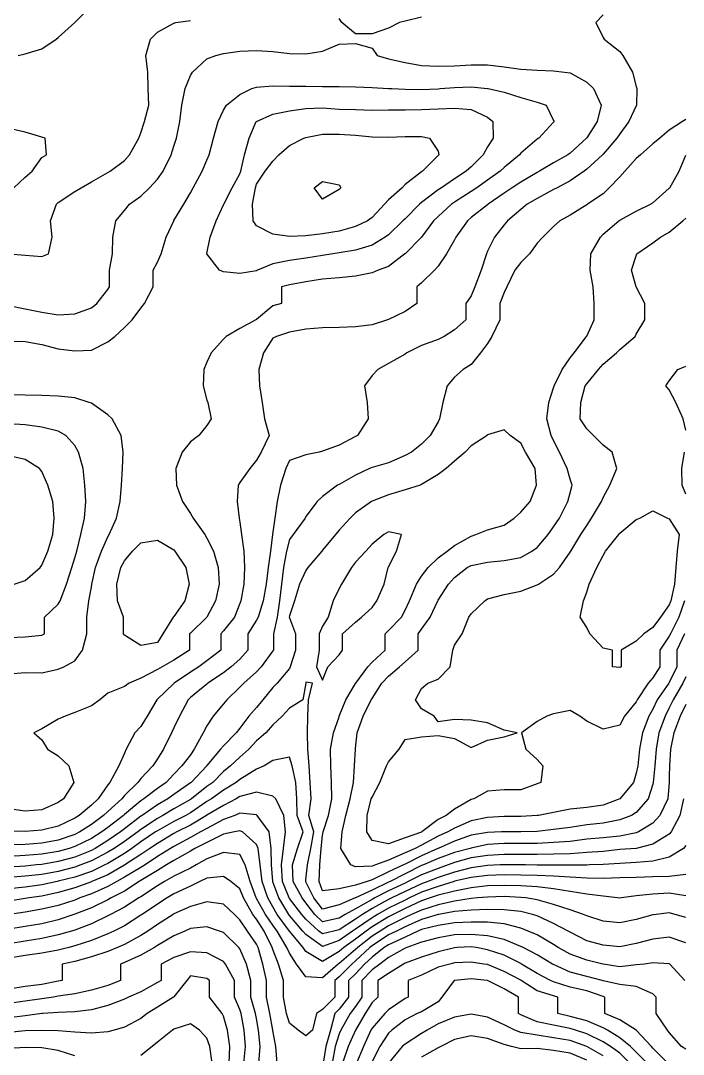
# Model space of a CAD drawing. Header units: inches. Extents: x 450896 to 463247, y 7386701 to 7399440.
# Drawn here: x 460292 to 461467, y 7392580 to 7394413 of the extents above; entities that cross this region are included whole.
import ezdxf

# ---------------------------------------------------------------- set-up
doc = ezdxf.new("R2010")
doc.units = ezdxf.units.IN
doc.header["$MEASUREMENT"] = 0

msp = doc.modelspace()

# ---------------------------------------------------------------- linework, layer by layer
for points, elevation in [([(460288, 7394350.7), (460300.3, 7394353.6), (460329.6, 7394362.5), (460355, 7394380), (460358.9, 7394383), (460388, 7394409.3), (460388.2, 7394409.5), (460417.4, 7394438.6)], 800), ([(461325.4, 7394423.2), (461312.2, 7394409.3), (461325.4, 7394382.8), (461326.9, 7394380), (461354.7, 7394357.7), (461360, 7394350.7), (461377.3, 7394321.4), (461384, 7394296), (461384.9, 7394292.2), (461384.5, 7394262.9), (461384, 7394261.8), (461370.9, 7394233.6), (461354.7, 7394212), (461349.6, 7394204.3), (461325.4, 7394176.2), (461324.3, 7394175), (461296.1, 7394149.1), (461291.5, 7394145.7), (461266.8, 7394128.6), (461243.8, 7394116.4), (461237.5, 7394113.1), (461208.2, 7394097.5), (461190.6, 7394087.1), (461179, 7394077.7), (461155.7, 7394057.9), (461149.7, 7394050.6), (461132.4, 7394028.6), (461120.4, 7394004), (461118.3, 7393999.3), (461109, 7393970), (461097.9, 7393940.7), (461091.1, 7393924.9), (461081.6, 7393911.4), (461081.6, 7393882.1), (461061.8, 7393864.2), (461043.3, 7393852.8), (461032.5, 7393847.6), (461003.2, 7393836.4), (460977.2, 7393823.6), (460973.9, 7393821.5), (460944.7, 7393804.6), (460925.5, 7393794.3), (460915.4, 7393783.3), (460901.7, 7393765), (460906.8, 7393735.7), (460908.5, 7393706.4), (460889.6, 7393677.1), (460886.1, 7393675.1), (460856.8, 7393660), (460827.5, 7393649.2), (460821.6, 7393647.8), (460798.2, 7393642.8), (460768.9, 7393632.6), (460762.2, 7393618.5), (460753, 7393589.3), (460746.9, 7393560), (460742.8, 7393530.7), (460739.6, 7393505.7), (460738.9, 7393501.4), (460735, 7393472.1), (460731.4, 7393442.8), (460727.7, 7393413.5), (460722.3, 7393384.2), (460713.3, 7393355), (460710.4, 7393349.8), (460695.3, 7393325.7), (460695.3, 7393296.4), (460681.1, 7393280.7), (460665.6, 7393267.1), (460651.8, 7393256.2), (460624.2, 7393237.8), (460622.5, 7393236.4), (460593.2, 7393212.3), (460589.4, 7393208.5), (460573.6, 7393179.2), (460563.9, 7393158.6), (460559.8, 7393150), (460545.3, 7393120.7), (460534.6, 7393103.9), (460526.8, 7393091.4), (460505.4, 7393068.8), (460499.9, 7393062.1), (460476.1, 7393038.6), (460471.4, 7393032.8), (460446.8, 7393010.5), (460439.2, 7393003.5), (460417.5, 7392987.4), (460397.1, 7392974.2), (460388.2, 7392969.9), (460358.9, 7392959.7), (460329.6, 7392954.1), (460300.3, 7392952.1), (460271.1, 7392951.5)], 820), ([(461003.2, 7394418.8), (460973.9, 7394411.6), (460964.1, 7394409.3), (460944.7, 7394399.6), (460915.4, 7394389.6), (460886.1, 7394389.4), (460861.5, 7394409.3), (460856.8, 7394416.5)], 840), ([(460271.1, 7393999.1), (460300.3, 7393996.9), (460329.6, 7393994.2), (460341.6, 7393999.3), (460347.8, 7394028.6), (460345, 7394057.9), (460355.5, 7394087.1), (460358.9, 7394090.1), (460388.2, 7394109.7), (460399.2, 7394116.4), (460417.5, 7394126.6), (460446.8, 7394143.2), (460451.1, 7394145.7), (460476.1, 7394164.6), (460485.1, 7394175), (460501.6, 7394204.3), (460505.4, 7394213.6), (460511.8, 7394233.6), (460519.2, 7394262.9), (460518.5, 7394292.2), (460517.5, 7394321.4), (460514.3, 7394350.7), (460522.4, 7394380), (460534.6, 7394392.5), (460563.9, 7394408.4), (460567.6, 7394409.3), (460593.2, 7394413.2)], 820), ([(460271.1, 7393907.9), (460300.3, 7393901.8), (460329.6, 7393895.6), (460358.9, 7393890.9), (460388.2, 7393893.1), (460417.5, 7393903.7), (460427.3, 7393911.4), (460446.8, 7393936), (460449.7, 7393940.7), (460449.7, 7393970), (460455.2, 7393999.3), (460455.9, 7394028.6), (460460.7, 7394057.9), (460476.1, 7394075.9), (460485.2, 7394087.1), (460505.4, 7394101.5), (460520.5, 7394116.4), (460534.6, 7394131.4), (460544.8, 7394145.7), (460559, 7394175), (460563.9, 7394190.2), (460568.3, 7394204.3), (460574.5, 7394233.6), (460577.8, 7394262.9), (460584.2, 7394292.2), (460593.2, 7394315.4), (460597, 7394321.4), (460622.5, 7394345), (460638.2, 7394350.7), (460651.8, 7394354.2), (460681.1, 7394358.4), (460710.4, 7394359.9), (460739.6, 7394358), (460768.9, 7394354.2), (460798.2, 7394353.6), (460827.5, 7394358.5), (460856.8, 7394371.2), (460886.1, 7394372.2), (460915.4, 7394363.9), (460924.5, 7394350.7), (460944.7, 7394345), (460973.9, 7394338.4), (461003.2, 7394332.9), (461032.5, 7394332.1), (461061.8, 7394332.8), (461091.1, 7394334.3), (461120.4, 7394334.5), (461149.7, 7394330.6), (461179, 7394326.7), (461208.2, 7394325.1), (461237.5, 7394323.8), (461256.7, 7394321.4), (461266.8, 7394320), (461296.1, 7394303.8), (461308.1, 7394292.2), (461321.5, 7394262.9), (461314.7, 7394233.6), (461296.1, 7394204.8), (461295.7, 7394204.3), (461266.8, 7394177.7), (461262.8, 7394175), (461237.5, 7394160.8), (461212.3, 7394145.7), (461208.2, 7394143.5), (461179, 7394126.5), (461164.1, 7394116.4), (461149.7, 7394106.6), (461121.6, 7394087.1), (461120.4, 7394086.1), (461091.1, 7394063.7), (461084.4, 7394057.9), (461064.1, 7394028.6), (461061.8, 7394023.8), (461047.6, 7393999.3), (461032.5, 7393977.4), (461026.2, 7393970), (461003.2, 7393947.7), (460994.9, 7393940.7), (460994.9, 7393911.4), (460973.9, 7393896.9), (460944.7, 7393882.7), (460942.7, 7393882.1), (460915.4, 7393873.4), (460886.1, 7393869.8), (460856.8, 7393868.5), (460827.5, 7393867.8), (460798.2, 7393865.7), (460768.9, 7393860.3), (460746.2, 7393852.8), (460739.6, 7393849.9), (460723.1, 7393823.6), (460714.4, 7393794.3), (460715.6, 7393765), (460720.6, 7393735.7), (460724.8, 7393706.4), (460732.9, 7393677.1), (460718.8, 7393647.8), (460710.4, 7393633.2), (460698.6, 7393618.5), (460681.1, 7393593.5), (460678.1, 7393589.3), (460675.9, 7393560), (460679.7, 7393530.7), (460681.1, 7393523.4), (460684.1, 7393501.4), (460687.8, 7393472.1), (460689, 7393442.8), (460688, 7393413.5), (460682.8, 7393384.2), (460681.1, 7393379.3), (460671.2, 7393355), (460651.8, 7393330.6), (460647.2, 7393325.7), (460647.2, 7393296.4), (460622.5, 7393277.7), (460607.9, 7393267.1), (460593.2, 7393257.2), (460564.2, 7393237.8), (460563.9, 7393237.6), (460534.6, 7393209.4), (460533.7, 7393208.5), (460516.3, 7393179.2), (460505.4, 7393161.1), (460494.8, 7393150), (460479.5, 7393120.7), (460476.1, 7393113.7), (460466.1, 7393091.4), (460450.1, 7393062.1), (460446.8, 7393057.6), (460429.7, 7393032.8), (460417.5, 7393021.8), (460395.9, 7393003.5)], 840), ([(460271.1, 7393844.6), (460300.3, 7393844), (460329.6, 7393838.5), (460358.9, 7393831), (460388.2, 7393827.5), (460417.5, 7393828.7), (460446.8, 7393843.1), (460459.4, 7393852.8), (460476.1, 7393868.5), (460489.9, 7393882.1), (460505.4, 7393902.8), (460511.5, 7393911.4), (460527.1, 7393940.7), (460527.1, 7393970), (460534.6, 7393984.4), (460541.4, 7393999.3), (460550.3, 7394028.6), (460563.6, 7394057.9), (460563.9, 7394058.5), (460581.5, 7394087.1), (460593.2, 7394107.4), (460598, 7394116.4), (460614.1, 7394145.7), (460622.5, 7394165.6), (460626.3, 7394175), (460634.2, 7394204.3), (460642.4, 7394233.6), (460651.8, 7394254.2), (460657.2, 7394262.9), (460681.1, 7394281.8), (460701.9, 7394292.2), (460710.4, 7394294.8), (460739.6, 7394297.4), (460768.9, 7394296.5), (460798.2, 7394296.6), (460827.5, 7394296.1), (460856.8, 7394296.2), (460886.1, 7394295.5), (460915.4, 7394294.4), (460944.7, 7394292.5), (460950.6, 7394292.2), (460973.9, 7394291), (461003.2, 7394290.5), (461032.5, 7394291.9), (461036.1, 7394292.2), (461061.8, 7394294), (461091.1, 7394295.2), (461120.4, 7394292.4), (461121.5, 7394292.2), (461149.7, 7394285.7), (461179, 7394276.2), (461208.2, 7394268.1), (461224.4, 7394262.9), (461237.5, 7394235.8), (461238.2, 7394233.6), (461237.5, 7394232.9), (461211.1, 7394204.3), (461208.2, 7394202.5), (461179, 7394177.7), (461176.8, 7394175), (461149.7, 7394152.3), (461142.4, 7394145.7), (461120.4, 7394130), (461101.1, 7394116.4), (461091.1, 7394110), (461061.8, 7394090.9), (461056.2, 7394087.1), (461032.5, 7394065.7), (461024.2, 7394057.9), (461003.2, 7394028.8), (461003, 7394028.6), (460973.9, 7393999.5), (460973.7, 7393999.3), (460944.7, 7393976.8), (460926.4, 7393970), (460915.4, 7393965.7), (460886.1, 7393959.4), (460856.8, 7393956.9), (460827.5, 7393954.4), (460798.2, 7393949.5), (460768.9, 7393944.1), (460754.9, 7393940.7), (460754.9, 7393911.4), (460739.6, 7393907.3), (460710.4, 7393882.6), (460709.2, 7393882.1), (460681.1, 7393866.8), (460656.7, 7393852.8), (460651.8, 7393847.7), (460630.2, 7393823.6), (460622.5, 7393807.3), (460617.1, 7393794.3), (460615.8, 7393765), (460622.5, 7393740), (460623.9, 7393735.7), (460630.1, 7393706.4), (460622.5, 7393695), (460608.4, 7393677.1), (460593.2, 7393666.1), (460578.8, 7393647.8), (460567.4, 7393618.5), (460568.6, 7393589.3), (460579, 7393560), (460593.2, 7393538.8), (460598.4, 7393530.7), (460618.6, 7393501.4), (460622.5, 7393495), (460633.9, 7393472.1), (460642.7, 7393442.8), (460644.1, 7393413.5), (460638, 7393384.2), (460622.6, 7393355), (460622.5, 7393354.8), (460593.2, 7393326.7), (460591.9, 7393325.7), (460591.9, 7393296.4), (460563.9, 7393278.6), (460542.9, 7393267.1), (460534.6, 7393262.1), (460505.4, 7393246.6), (460484.4, 7393237.8), (460476.1, 7393232.3), (460446.8, 7393220.3), (460432.6, 7393208.5), (460417.5, 7393197.6), (460388.2, 7393185.7), (460371, 7393179.2), (460358.9, 7393174), (460329.6, 7393156.7), (460315.5, 7393150), (460329.6, 7393137.7), (460339.5, 7393120.7), (460358.9, 7393109.4), (460377.7, 7393091.4), (460386.3, 7393062.1), (460368.2, 7393032.8)], 860), ([(460712, 7393970), (460710.4, 7393969.1), (460681.1, 7393964.4), (460651.8, 7393967.5), (460644.6, 7393970), (460622.5, 7393999), (460622.4, 7393999.3), (460622.5, 7393999.6), (460628.3, 7394028.6), (460639, 7394057.9), (460651.8, 7394086), (460652.3, 7394087.1), (460667, 7394116.4), (460681.1, 7394141.2), (460682.4, 7394145.7), (460689.4, 7394175), (460697.2, 7394204.3), (460710, 7394233.6), (460710.4, 7394234.1), (460739.6, 7394246.6), (460768.9, 7394252.8), (460798.2, 7394256.9), (460827.5, 7394258.3), (460856.8, 7394255.9), (460886.1, 7394254.9), (460915.4, 7394254), (460944.7, 7394254.6), (460973.9, 7394254.5), (461003.2, 7394254.9), (461032.5, 7394256.6), (461061.8, 7394257.6), (461091.1, 7394255), (461120.4, 7394241.6), (461129.6, 7394233.6), (461130.4, 7394204.3), (461120.4, 7394189.1), (461112.6, 7394175), (461091.1, 7394153.6), (461082.3, 7394145.7), (461061.8, 7394132.1), (461038.5, 7394116.4), (461032.5, 7394112.5), (461003.2, 7394090.4), (460999.5, 7394087.1), (460973.9, 7394061.5), (460970.2, 7394057.9), (460944.7, 7394033), (460938.8, 7394028.6), (460915.4, 7394014.5), (460886.1, 7394005.6), (460856.8, 7394000.9), (460845.8, 7393999.3), (460827.5, 7393996.4), (460798.2, 7393991.7), (460768.9, 7393987.2), (460739.6, 7393981.3), (460712, 7393970)], 880), ([(461471.8, 7394237.5), (461466.2, 7394233.6), (461442.5, 7394218.5), (461426, 7394204.3), (461413.3, 7394194.5), (461391.5, 7394175), (461384, 7394168.4), (461363.7, 7394145.7), (461354.7, 7394135.7), (461336, 7394116.4), (461325.4, 7394105.7), (461297.3, 7394087.1), (461296.1, 7394086.3), (461266.8, 7394068), (461248.4, 7394057.9), (461237.5, 7394047.8), (461218, 7394028.6), (461208.2, 7394018.3), (461194.9, 7393999.3), (461179, 7393984), (461168.8, 7393970), (461154.2, 7393940.7), (461149.7, 7393930.7), (461142.3, 7393911.4), (461142.3, 7393882.1), (461128, 7393852.8), (461120.4, 7393840.1), (461107.7, 7393823.6), (461091.1, 7393803.1), (461077, 7393794.3), (461061.8, 7393780.7), (461048.5, 7393765), (461041, 7393735.7), (461035.2, 7393706.4), (461032.5, 7393701.4), (461018.4, 7393677.1), (461003.2, 7393661.8), (460985.3, 7393647.8), (460973.9, 7393641.5), (460944.7, 7393628.9), (460915.4, 7393620.6), (460910.9, 7393618.5), (460886.1, 7393606.7), (460856.8, 7393590.5), (460854.3, 7393589.3), (460827.5, 7393569.1), (460818, 7393560), (460798.2, 7393533.3), (460796.7, 7393530.7), (460775.5, 7393501.4), (460768.9, 7393492.6), (460763.7, 7393472.1), (460758.2, 7393442.8), (460754.8, 7393413.5), (460751.3, 7393384.2), (460747.1, 7393355), (460740.3, 7393325.7), (460740.3, 7393296.4), (460739.6, 7393295.5), (460718.6, 7393267.1), (460710.4, 7393258), (460687.8, 7393237.8), (460681.1, 7393230.6), (460658, 7393208.5), (460651.8, 7393201.2), (460633.4, 7393179.2), (460622.5, 7393162.2), (460615.8, 7393150), (460600.1, 7393120.7), (460593.2, 7393111.1), (460578.3, 7393091.4), (460563.9, 7393076.7), (460550.2, 7393062.1), (460534.6, 7393051.2), (460510.6, 7393032.8), (460505.4, 7393029.3), (460476.1, 7393005.1), (460474.4, 7393003.5), (460446.8, 7392982.1), (460436.3, 7392974.2), (460417.5, 7392962.4), (460388.2, 7392948.3), (460378.4, 7392944.9), (460358.9, 7392939.4), (460329.6, 7392934.5), (460300.3, 7392932.2), (460271.1, 7392930.9)], 800), ([(460280.1, 7394116.4), (460300.3, 7394135.4), (460312.4, 7394145.7), (460329.6, 7394169.8), (460338.2, 7394175), (460335.8, 7394204.3), (460329.6, 7394206.2), (460300.3, 7394215), (460271.1, 7394221.5)], 800), ([(460907.5, 7394057.9), (460886.1, 7394047.8), (460856.8, 7394039.5), (460827.5, 7394034.8), (460798.2, 7394031.1), (460768.9, 7394030.1), (460739.6, 7394034.2), (460710.4, 7394049), (460704.4, 7394057.9), (460703.4, 7394087.1), (460708.6, 7394116.4), (460710.4, 7394122.5), (460725.9, 7394145.7), (460739.6, 7394163.4), (460750.3, 7394175), (460768.9, 7394191.3), (460794.6, 7394204.3), (460798.2, 7394205.6), (460827.5, 7394211.5), (460856.8, 7394211.5), (460886.1, 7394209.5), (460915.4, 7394206.4), (460944.7, 7394206.3), (460973.9, 7394207.5), (461003.2, 7394207.3), (461017.2, 7394204.3), (461032.5, 7394181.2), (461034, 7394175), (461032.5, 7394173.7), (461004.8, 7394145.7), (461003.2, 7394144.6), (460973.9, 7394122.1), (460968.8, 7394116.4), (460944.7, 7394094.8), (460937.3, 7394087.1), (460915.4, 7394063.9), (460907.5, 7394057.9)], 900), ([(461469.4, 7393325.7), (461455.9, 7393296.4), (461455.9, 7393267.1), (461442.5, 7393239.1), (461441.7, 7393237.8), (461421.1, 7393208.5), (461413.3, 7393191.7), (461406.3, 7393179.2), (461395.1, 7393150), (461389.6, 7393120.7), (461386.6, 7393091.4), (461384, 7393078.6), (461379, 7393062.1), (461354.9, 7393032.8), (461354.7, 7393032.7), (461325.4, 7393021.8), (461296.1, 7393017.4), (461266.8, 7393014.6), (461237.5, 7393008.7), (461210.4, 7393003.5), (461208.2, 7393003.2), (461179, 7393001.3), (461149.7, 7393001.4), (461120.4, 7393000), (461091.1, 7392993.9), (461061.8, 7392981), (461050, 7392974.2), (461032.5, 7392966.8), (461003.2, 7392950.5), (460991.8, 7392944.9), (460973.9, 7392937.3), (460944.7, 7392924.2), (460921.7, 7392915.7), (460915.4, 7392913.4), (460886.1, 7392912.4), (460877.6, 7392915.7), (460860.1, 7392944.9), (460862.4, 7392974.2), (460868.9, 7393003.5), (460876.7, 7393032.8), (460882.5, 7393062.1), (460884.4, 7393091.4), (460885.9, 7393120.7), (460886.1, 7393122.2), (460889.2, 7393150), (460899.9, 7393179.2), (460914.1, 7393208.5), (460915.4, 7393210.8), (460932.7, 7393237.8), (460944.7, 7393250.4), (460963.8, 7393267.1), (460973.9, 7393275.7), (460997.2, 7393296.4), (460997.2, 7393325.7), (461003.2, 7393333.7), (461018.2, 7393355), (461032.1, 7393384.2), (461032.5, 7393385.1), (461050.9, 7393413.5), (461061.8, 7393425.1), (461083.8, 7393442.8), (461091.1, 7393446.8), (461120.4, 7393452.6), (461149.7, 7393455.7), (461179, 7393460.7), (461199, 7393472.1), (461208.2, 7393478.6), (461227.7, 7393501.4), (461237.5, 7393515.1), (461247.6, 7393530.7), (461262.8, 7393560), (461266.8, 7393575.4), (461270.6, 7393589.3), (461266.8, 7393599.7), (461261.5, 7393618.5), (461247.6, 7393647.8), (461237.5, 7393668.2), (461233.1, 7393677.1), (461225.6, 7393706.4), (461229.1, 7393735.7), (461237.5, 7393761.8), (461238.4, 7393765), (461252.6, 7393794.3), (461266.8, 7393815), (461274, 7393823.6), (461296, 7393852.8), (461296.1, 7393853.1), (461309.5, 7393882.1), (461309.5, 7393911.4), (461307.8, 7393940.7), (461302.2, 7393970), (461303.3, 7393999.3), (461320.6, 7394028.6), (461325.4, 7394034.1), (461353.3, 7394057.9), (461354.7, 7394058.8), (461384, 7394074.8), (461409.5, 7394087.1), (461413.3, 7394089.8), (461442.5, 7394115.5), (461443.3, 7394116.4), (461460.2, 7394145.7), (461471.8, 7394174.4)], 800), ([(460860, 7394116.4), (460856.8, 7394113.1), (460827.5, 7394095.9), (460812.6, 7394116.4), (460827.5, 7394127.2), (460856.8, 7394121.8), (460860, 7394116.4)], 920), ([(461469.3, 7393384.2), (461459.4, 7393355), (461444.7, 7393325.7), (461442.5, 7393321), (461425.8, 7393296.4), (461425.8, 7393267.1), (461413.3, 7393247.7), (461405.2, 7393237.8), (461385.8, 7393208.5), (461384, 7393204.9), (461363.2, 7393179.2), (461354.7, 7393163.5), (461325.4, 7393156.2), (461296.1, 7393170.6), (461283.9, 7393179.2), (461266.8, 7393189.2), (461237.5, 7393183.4), (461225.1, 7393179.2), (461208.2, 7393169.7), (461180.2, 7393150), (461188.2, 7393120.7), (461208.2, 7393102.4), (461218.2, 7393091.4), (461214.6, 7393062.1), (461208.2, 7393059.5), (461179, 7393048.7), (461149.7, 7393049), (461120.4, 7393046.2), (461095.9, 7393032.8), (461091.1, 7393031.5), (461061.8, 7393014.7), (461046.9, 7393003.5), (461032.5, 7392996), (461003.9, 7392974.2), (461003.2, 7392973.9), (460973.9, 7392963.8), (460944.7, 7392953.1), (460915.4, 7392959.1), (460906, 7392974.2), (460906.8, 7393003.5), (460914.1, 7393032.8), (460915.4, 7393035.8), (460929.2, 7393062.1), (460941.2, 7393091.4), (460944.7, 7393098.2), (460963.4, 7393120.7), (460973.9, 7393137.8), (461003.2, 7393142.9), (461032.5, 7393145.4), (461061.8, 7393140), (461091.1, 7393124.1), (461120.4, 7393137), (461149.7, 7393142.8), (461172.7, 7393150), (461149.7, 7393154.8), (461120.4, 7393167.7), (461091.1, 7393172.1), (461061.8, 7393173.4), (461032.5, 7393169.5), (461025.8, 7393179.2), (461003.2, 7393192.7), (460992.2, 7393208.5), (461003.2, 7393228.7), (461014.2, 7393237.8), (461032.5, 7393245.1), (461053.9, 7393267.1), (461058.6, 7393296.4), (461061.8, 7393305.5), (461075.4, 7393325.7), (461087.3, 7393355), (461091.1, 7393361), (461115.3, 7393384.2), (461120.4, 7393387.2), (461149.7, 7393395.2), (461179, 7393401.1), (461208.2, 7393412.1), (461210.5, 7393413.5), (461237.5, 7393431.2), (461248, 7393442.8), (461266.8, 7393470), (461268, 7393472.1), (461285.7, 7393501.4), (461296.1, 7393517.3), (461304.9, 7393530.7), (461322.2, 7393560), (461325.4, 7393567.4), (461337, 7393589.3), (461349.4, 7393618.5), (461341.3, 7393647.8), (461325.4, 7393660), (461308.4, 7393677.1), (461296.1, 7393688.8), (461284.8, 7393706.4), (461285.9, 7393735.7), (461293.3, 7393765), (461296.1, 7393768.6), (461317, 7393794.3), (461325.4, 7393803.5), (461348.8, 7393823.6), (461354.7, 7393829.3), (461382.3, 7393852.8), (461384, 7393856.8), (461399, 7393882.1), (461399, 7393911.4), (461384, 7393940.7), (461384, 7393940.9), (461375.6, 7393970), (461384, 7393995.9), (461385.3, 7393999.3), (461413.3, 7394018.6), (461427.1, 7394028.6), (461442.5, 7394037.9), (461466.5, 7394057.9), (461471.8, 7394062.7)], 820), ([(461471.8, 7393686.5), (461467.1, 7393706.4), (461453.9, 7393735.7), (461442.5, 7393758.2), (461436.5, 7393765), (461442.5, 7393773.8), (461457.6, 7393794.3), (461471.8, 7393800.3)], 840), ([(460271.1, 7393254.7), (460300.3, 7393256.7), (460329.6, 7393256.4), (460358.9, 7393262.7), (460368.6, 7393267.1), (460388.2, 7393277.4), (460401.7, 7393296.4), (460409.6, 7393325.7), (460409.6, 7393355), (460413.2, 7393384.2), (460417.5, 7393407.9), (460418.4, 7393413.5), (460424.6, 7393442.8), (460435.3, 7393472.1), (460446.8, 7393497.3), (460449.2, 7393501.4), (460462, 7393530.7), (460468.8, 7393560), (460471.2, 7393589.3), (460472.5, 7393618.5), (460474.2, 7393647.8), (460470.2, 7393677.1), (460454.3, 7393706.4), (460446.8, 7393713.6), (460417.5, 7393734.6), (460413.8, 7393735.7), (460388.2, 7393743.9), (460358.9, 7393747), (460329.6, 7393748), (460300.3, 7393748.5), (460271.1, 7393749.3)], 860), ([(460271.1, 7393318.7), (460300.3, 7393319.9), (460329.6, 7393323.1), (460334.6, 7393325.7), (460334.6, 7393355), (460358.9, 7393377.8), (460362.3, 7393384.2), (460373.6, 7393413.5), (460383, 7393442.8), (460388.2, 7393460.2), (460391.5, 7393472.1), (460398.9, 7393501.4), (460405.5, 7393530.7), (460407.7, 7393560), (460406, 7393589.3), (460402.8, 7393618.5), (460394.8, 7393647.8), (460388.2, 7393659.2), (460372.4, 7393677.1), (460358.9, 7393684.7), (460329.6, 7393691.8), (460300.3, 7393696), (460271.1, 7393697.6)], 840), ([(461471.8, 7393248.9), (461466.6, 7393237.8), (461449.4, 7393208.5), (461442.5, 7393194.1), (461435.2, 7393179.2), (461424.3, 7393150), (461419.1, 7393120.7), (461416.8, 7393091.4), (461414, 7393062.1), (461413.3, 7393058.7), (461405.1, 7393032.8), (461384, 7393008.5), (461375.3, 7393003.5), (461354.7, 7392995.5), (461325.4, 7392989.6), (461296.1, 7392986.6), (461266.8, 7392982.1), (461237.5, 7392978.2), (461208.2, 7392975.1), (461179, 7392974.3), (461149.7, 7392974.5), (461145.2, 7392974.2), (461120.4, 7392972.9), (461091.1, 7392968.3), (461061.8, 7392957.6), (461032.5, 7392945), (461032.3, 7392944.9), (461003.2, 7392931.7), (460973.9, 7392916.9), (460971.4, 7392915.7), (460944.7, 7392903.5), (460915.4, 7392889.3), (460906.8, 7392886.4), (460886.1, 7392879.8), (460856.8, 7392873.3), (460827.5, 7392869.9), (460821.6, 7392886.4), (460822.8, 7392915.7), (460825.3, 7392944.9), (460827.5, 7392967.8), (460828.6, 7392974.2), (460838, 7393003.5), (460843.9, 7393032.8), (460843.4, 7393062.1), (460842, 7393091.4), (460841.4, 7393120.7), (460847.3, 7393150), (460856.8, 7393178), (460857.3, 7393179.2), (460869.1, 7393208.5), (460886.1, 7393237.2), (460886.4, 7393237.8), (460907.8, 7393267.1), (460915.4, 7393275.4), (460938.5, 7393296.4), (460938.5, 7393325.7), (460944.7, 7393331.1), (460967.5, 7393355), (460973.9, 7393367.4), (460981.6, 7393384.2), (460994.3, 7393413.5), (461003.2, 7393427.4), (461015.2, 7393442.8), (461032.5, 7393460.3), (461048.4, 7393472.1), (461061.8, 7393481.8), (461091.1, 7393498.7), (461099.2, 7393501.4), (461120.4, 7393509.8), (461149.7, 7393517.9), (461167.2, 7393530.7), (461179, 7393541.1), (461195.7, 7393560), (461207, 7393589.3), (461204.8, 7393618.5), (461187.3, 7393647.8), (461179, 7393663.8), (461160.4, 7393677.1), (461149.7, 7393687.4), (461120.4, 7393678.2), (461119.3, 7393677.1), (461091.1, 7393658.8), (461080.4, 7393647.8), (461061.8, 7393631.3), (461047.1, 7393618.5), (461032.5, 7393608.1), (461003.2, 7393590), (461001, 7393589.3), (460973.9, 7393580.9), (460944.7, 7393571.9), (460915.4, 7393560.4), (460914.6, 7393560), (460886.1, 7393539.8), (460876.3, 7393530.7), (460856.8, 7393509.1), (460850.8, 7393501.4), (460827.5, 7393473.5), (460826.2, 7393472.1), (460801.2, 7393442.8), (460798.2, 7393438), (460787, 7393413.5), (460777.7, 7393384.2), (460768.9, 7393357.5), (460768.6, 7393355), (460768.9, 7393353.8), (460779.4, 7393325.7), (460779.4, 7393296.4), (460770.2, 7393267.1), (460768.9, 7393264.1), (460747.1, 7393237.8), (460739.6, 7393230.5), (460721.4, 7393208.5), (460710.4, 7393195.1), (460696.7, 7393179.2), (460681.1, 7393158), (460674.6, 7393150), (460651.8, 7393126.9), (460646.8, 7393120.7), (460622.5, 7393091.9), (460622.1, 7393091.4), (460594.6, 7393062.1), (460593.2, 7393061), (460563.9, 7393040.3), (460553.4, 7393032.8), (460534.6, 7393022.1), (460507.6, 7393003.5), (460505.4, 7393002), (460476.1, 7392979.5), (460469.3, 7392974.2), (460446.8, 7392959), (460424.5, 7392944.9), (460417.5, 7392941.2), (460388.2, 7392929.7), (460358.9, 7392921.6), (460329.6, 7392916.6), (460320.3, 7392915.7), (460300.3, 7392913.6), (460271.1, 7392911.7)], 780), ([(461471.8, 7393573.3), (461465.3, 7393589.3), (461465, 7393618.5), (461469.6, 7393647.8)], 840), ([(460280.4, 7393413.5), (460300.3, 7393420.2), (460326.6, 7393442.8), (460329.6, 7393446.9), (460340.4, 7393472.1), (460349.5, 7393501.4), (460351.5, 7393530.7), (460349.2, 7393560), (460340.5, 7393589.3), (460329.6, 7393613.1), (460325.3, 7393618.5), (460300.3, 7393634.4), (460271.1, 7393641.1)], 820), ([(461357, 7393267.1), (461354.7, 7393265.5), (461341.7, 7393267.1), (461341.7, 7393296.4), (461325.4, 7393299.8), (461301.4, 7393325.7), (461296.1, 7393336.6), (461284.4, 7393355), (461290.4, 7393384.2), (461296.1, 7393399.4), (461300.2, 7393413.5), (461314, 7393442.8), (461325.4, 7393464.5), (461329.7, 7393472.1), (461352.8, 7393501.4), (461354.7, 7393504), (461384, 7393527.9), (461390.3, 7393530.7), (461413.3, 7393543.4), (461439.2, 7393530.7), (461442.5, 7393529.2), (461460, 7393501.4), (461456.8, 7393472.1), (461454.2, 7393442.8), (461451.8, 7393413.5), (461445.2, 7393384.2), (461442.5, 7393376.9), (461426.8, 7393355), (461413.3, 7393336.7), (461397.7, 7393325.7), (461384, 7393312.2), (461357, 7393296.4), (461357, 7393267.1)], 840), ([(460827.5, 7393243.2), (460837.2, 7393267.1), (460856.8, 7393288.3), (460863, 7393296.4), (460863, 7393325.7), (460886.1, 7393345.9), (460896.5, 7393355), (460915.4, 7393372.4), (460923.9, 7393384.2), (460936.7, 7393413.5), (460943.9, 7393442.8), (460944.7, 7393444.3), (460958.7, 7393472.1), (460967.5, 7393501.4), (460944.7, 7393506.5), (460936.5, 7393501.4), (460915.4, 7393484.2), (460904.1, 7393472.1), (460886.1, 7393452.5), (460878.8, 7393442.8), (460861.1, 7393413.5), (460856.8, 7393406.1), (460846.7, 7393384.2), (460837.4, 7393355), (460827.5, 7393339.2), (460821.6, 7393325.7), (460821.6, 7393296.4), (460816.9, 7393267.1), (460827.5, 7393243.2)], 760), ([(460544.3, 7393325.7), (460534.6, 7393310.3), (460505.4, 7393304.7), (460476.1, 7393323.1), (460474.3, 7393325.7), (460474.3, 7393355), (460463.8, 7393384.2), (460462.9, 7393413.5), (460469.8, 7393442.8), (460476.1, 7393454.6), (460490.7, 7393472.1), (460505.4, 7393486.7), (460534.6, 7393491.6), (460563.9, 7393474.2), (460565.7, 7393472.1), (460585.1, 7393442.8), (460590.8, 7393413.5), (460583.6, 7393384.2), (460563.9, 7393356.1), (460562.7, 7393355), (460544.3, 7393325.7)], 880), ([(461471.8, 7393200.2), (461462, 7393179.2), (461450.6, 7393150), (461445, 7393120.7), (461442.9, 7393091.4), (461442.5, 7393073.1), (461442.3, 7393062.1), (461440.1, 7393032.8), (461425.7, 7393003.5), (461413.3, 7392989.8), (461388.2, 7392974.2), (461384, 7392972.6), (461354.7, 7392966.8), (461325.4, 7392963.5), (461296.1, 7392961.1), (461266.8, 7392957.4), (461237.5, 7392955.2), (461208.2, 7392953.8), (461179, 7392953.8), (461149.7, 7392953.7), (461120.4, 7392951.7), (461091.1, 7392945.5), (461089.4, 7392944.9), (461061.8, 7392937.6), (461032.5, 7392926.9), (461006.4, 7392915.7), (461003.2, 7392914.4), (460973.9, 7392900), (460947.3, 7392886.4), (460944.7, 7392885.1), (460915.4, 7392871.2), (460886.1, 7392857.2), (460885.7, 7392857.1), (460856.8, 7392844.7), (460827.5, 7392837.4), (460812, 7392857.1), (460798.2, 7392885.9), (460797.9, 7392886.4), (460798.2, 7392889.1), (460800.9, 7392915.7), (460807, 7392944.9), (460812, 7392974.2), (460803.1, 7393003.5), (460807.3, 7393032.8), (460805.4, 7393062.1), (460803.8, 7393091.4), (460801.3, 7393120.7), (460800.8, 7393150), (460801.7, 7393179.2), (460802.7, 7393208.5), (460809.6, 7393237.8), (460798.2, 7393240), (460797.8, 7393237.8), (460792.4, 7393208.5), (460768.9, 7393193.7), (460756.1, 7393179.2), (460739.6, 7393164), (460726.7, 7393150), (460710.4, 7393135.7), (460696.9, 7393120.7), (460681.1, 7393106.9), (460664.6, 7393091.4), (460651.8, 7393081.1), (460632.7, 7393062.1), (460622.5, 7393054.6), (460595.3, 7393032.8), (460593.2, 7393031.4), (460563.9, 7393015.2), (460544.5, 7393003.5), (460534.6, 7392998), (460505.4, 7392978.6), (460499.7, 7392974.2), (460476.1, 7392957), (460458.2, 7392944.9), (460446.8, 7392938), (460417.5, 7392922.7), (460398.8, 7392915.7), (460388.2, 7392911.8), (460358.9, 7392904.1), (460329.6, 7392898.9), (460300.3, 7392895.6), (460271.1, 7392893.2)], 760), ([(461467.8, 7393032.8), (461461.3, 7393003.5), (461446, 7392974.2), (461442.5, 7392970.4), (461413.3, 7392952.5), (461384, 7392944.9), (461383.9, 7392944.9), (461354.7, 7392942.9), (461325.4, 7392939.7), (461296.1, 7392937.8), (461266.8, 7392935.6), (461237.5, 7392934.6), (461208.2, 7392934.1), (461179, 7392934.4), (461149.7, 7392934.3), (461120.4, 7392932.6), (461091.1, 7392928), (461061.8, 7392919.9), (461050.5, 7392915.7), (461032.5, 7392909.6), (461003.2, 7392898.3), (460979.7, 7392886.4), (460973.9, 7392883.6), (460944.7, 7392869.6), (460920.6, 7392857.1), (460915.4, 7392854.3), (460886.1, 7392838.1), (460867.5, 7392827.8), (460856.8, 7392821.4), (460827.5, 7392814.9), (460813.7, 7392827.8), (460798.2, 7392848.4), (460791.6, 7392857.1), (460775.3, 7392886.4), (460774.5, 7392915.7), (460783.2, 7392944.9), (460793.5, 7392974.2), (460782.4, 7393003.5), (460781.8, 7393032.8), (460780, 7393062.1), (460773.9, 7393091.4), (460768.9, 7393106.7), (460739.6, 7393100.6), (460724.2, 7393091.4), (460710.4, 7393085.3), (460681.1, 7393067.3), (460674.6, 7393062.1), (460651.8, 7393048.2), (460630.5, 7393032.8), (460622.5, 7393027.9), (460593.2, 7393008.1), (460584.9, 7393003.5), (460563.9, 7392992.8), (460534.6, 7392976.3), (460531.5, 7392974.2), (460505.4, 7392956.4), (460489.6, 7392944.9), (460476.1, 7392935.7), (460446.8, 7392918.2), (460441.7, 7392915.7), (460417.5, 7392904.3), (460388.2, 7392894.2), (460358.9, 7392886.8), (460356.6, 7392886.4), (460329.6, 7392880.5), (460300.3, 7392876.5), (460271.1, 7392873.1)], 740), ([(461471.8, 7392949.9), (461467.5, 7392944.9), (461442.5, 7392929.2), (461413.3, 7392922.6), (461384, 7392919.7), (461354.7, 7392918.2), (461325.4, 7392916.4), (461301.2, 7392915.7), (461296.1, 7392915.5), (461266.8, 7392915.2), (461237.5, 7392915.3), (461208.2, 7392915.5), (461187.8, 7392915.7), (461179, 7392915.7), (461149.7, 7392916), (461142.4, 7392915.7), (461120.4, 7392914.6), (461091.1, 7392910.8), (461061.8, 7392903.1), (461032.5, 7392893.5), (461014.1, 7392886.4), (461003.2, 7392882.4), (460973.9, 7392868.4), (460950.7, 7392857.1), (460944.7, 7392854.1), (460915.4, 7392838.2), (460898.2, 7392827.8), (460886.1, 7392819.6), (460856.8, 7392800.6), (460847.8, 7392798.5), (460827.5, 7392793.4), (460820.8, 7392798.5), (460798.2, 7392819.2), (460790.6, 7392827.8), (460768.9, 7392856.4), (460768.5, 7392857.1), (460756.6, 7392886.4), (460754.9, 7392915.7), (460758.2, 7392944.9), (460761.9, 7392974.2), (460759, 7393003.5), (460744.9, 7393032.8), (460739.6, 7393037.7), (460710.4, 7393044.5), (460681.1, 7393036.9), (460674.3, 7393032.8), (460651.8, 7393021.3), (460622.5, 7393003.8), (460622, 7393003.5), (460593.2, 7392986.4), (460569.4, 7392974.2), (460563.9, 7392971.3), (460534.6, 7392953.9), (460521.3, 7392944.9), (460505.4, 7392934), (460477, 7392915.7), (460476.1, 7392915.1), (460446.8, 7392898.3), (460418.6, 7392886.4), (460417.5, 7392885.9), (460388.2, 7392874.8), (460358.9, 7392866.5), (460329.6, 7392860.4), (460307.2, 7392857.1), (460300.3, 7392855.9), (460271.1, 7392851.5)], 720), ([(460368.2, 7393032.8), (460358.9, 7393026.5), (460329.6, 7393013.6), (460300.3, 7393011.1), (460271.1, 7393015.1)], 860), ([(461471.8, 7392898.7), (461442.5, 7392895.4), (461413.3, 7392894.3), (461384, 7392893.4), (461354.7, 7392892.9), (461325.4, 7392891.6), (461296.1, 7392892.2), (461266.8, 7392893.8), (461237.5, 7392895.5), (461208.2, 7392896.7), (461179, 7392897.6), (461149.7, 7392898), (461120.4, 7392896.9), (461091.1, 7392893.6), (461061.8, 7392886.7), (461060.8, 7392886.4), (461032.5, 7392877.6), (461003.2, 7392867.3), (460982.1, 7392857.1), (460973.9, 7392853.2), (460944.7, 7392838.9), (460924.8, 7392827.8), (460915.4, 7392822.1), (460886.1, 7392801.9), (460880.9, 7392798.5), (460856.8, 7392781.6), (460827.5, 7392771.2), (460798.2, 7392792.3), (460792.9, 7392798.5), (460768.9, 7392825.9), (460767.5, 7392827.8), (460749.9, 7392857.1), (460739.6, 7392885.5), (460739.3, 7392886.4), (460736.9, 7392915.7), (460736.6, 7392944.9), (460732.8, 7392974.2), (460711.4, 7393003.5), (460710.4, 7393004.3), (460681.1, 7393007.3), (460672, 7393003.5), (460651.8, 7392996.3), (460622.5, 7392980.5), (460611.3, 7392974.2), (460593.2, 7392964.3), (460563.9, 7392948.6), (460557.7, 7392944.9), (460534.6, 7392930.4), (460512.7, 7392915.7), (460505.4, 7392911), (460476.1, 7392893.7), (460462.6, 7392886.4), (460446.8, 7392877.2), (460417.5, 7392864.5), (460396.9, 7392857.1), (460388.2, 7392853.4), (460358.9, 7392844), (460329.6, 7392837), (460300.3, 7392832.2), (460272.4, 7392827.8)], 700), ([(460395.9, 7393003.5), (460388.2, 7392998.7), (460358.9, 7392984.6), (460329.6, 7392977.1), (460300.3, 7392975), (460271.1, 7392975.8)], 840), ([(461471.8, 7392860.9), (461442.5, 7392865.7), (461413.3, 7392864), (461384, 7392860.9), (461358, 7392857.1), (461354.7, 7392856.5), (461350.6, 7392857.1), (461325.4, 7392860), (461296.1, 7392863.9), (461266.8, 7392868.5), (461237.5, 7392873), (461208.2, 7392876.6), (461179, 7392878.6), (461149.7, 7392879.4), (461120.4, 7392878.4), (461091.1, 7392875.3), (461061.8, 7392869.3), (461032.5, 7392861.8), (461018.5, 7392857.1), (461003.2, 7392851.8), (460973.9, 7392838.2), (460952.8, 7392827.8), (460944.7, 7392823.6), (460915.4, 7392805.8), (460905, 7392798.5), (460886.1, 7392783.9), (460865.4, 7392769.2), (460856.8, 7392762), (460827.5, 7392744.4), (460798.2, 7392761.9), (460793, 7392769.2), (460768.9, 7392798.3), (460768.8, 7392798.5), (460747.3, 7392827.8), (460739.6, 7392841.3), (460730.5, 7392857.1), (460720.6, 7392886.4), (460716.9, 7392915.7), (460713.2, 7392944.9), (460710.4, 7392952), (460685.4, 7392974.2), (460681.1, 7392976.3), (460671.3, 7392974.2), (460651.8, 7392970.2), (460622.5, 7392955.5), (460601.3, 7392944.9), (460593.2, 7392940.2), (460563.9, 7392923.4), (460551.1, 7392915.7), (460534.6, 7392905.8), (460505.4, 7392888.1), (460502.4, 7392886.4), (460476.1, 7392869.3), (460452.6, 7392857.1), (460446.8, 7392853.8), (460417.5, 7392839.8), (460388.2, 7392828.3), (460386.7, 7392827.8), (460358.9, 7392818.6), (460329.6, 7392811.5), (460300.3, 7392806.6), (460271.1, 7392801.7)], 680), ([(461471.8, 7392822.4), (461452.9, 7392827.8), (461442.5, 7392830.5), (461419.3, 7392827.8), (461413.3, 7392827), (461384, 7392819.1), (461354.7, 7392812.9), (461325.4, 7392816.2), (461296.1, 7392825.2), (461290.3, 7392827.8), (461266.8, 7392836), (461237.5, 7392845.7), (461208.2, 7392853.9), (461187.9, 7392857.1), (461179, 7392858.1), (461149.7, 7392859.4), (461120.4, 7392858.7), (461102.7, 7392857.1), (461091.1, 7392856), (461061.8, 7392851.5), (461032.5, 7392844.9), (461003.2, 7392835.7), (460985.3, 7392827.8), (460973.9, 7392822.7), (460944.7, 7392807.9), (460929.5, 7392798.5), (460915.4, 7392789.2), (460890, 7392769.2), (460886.1, 7392765.5), (460856.8, 7392740.8), (460855.4, 7392739.9), (460827.5, 7392715.6), (460798.2, 7392717.2), (460781.1, 7392739.9), (460768.9, 7392759), (460764.4, 7392769.2), (460747.1, 7392798.5), (460739.6, 7392808.9), (460726.6, 7392827.8), (460710.4, 7392856.4), (460710, 7392857.1), (460699.5, 7392886.4), (460690.6, 7392915.7), (460681.1, 7392933.9), (460651.8, 7392937.8), (460622.5, 7392926.4), (460603.6, 7392915.7), (460593.2, 7392909.9), (460563.9, 7392895.5), (460547.3, 7392886.4), (460534.6, 7392878.6), (460505.4, 7392859.3), (460501.7, 7392857.1), (460476.1, 7392840.9), (460451.5, 7392827.8), (460446.8, 7392825.2), (460417.5, 7392811.4), (460388.2, 7392800.2), (460382.6, 7392798.5), (460358.9, 7392791.5), (460329.6, 7392785.2), (460300.3, 7392780.6), (460271.1, 7392775.6)], 660), ([(461471.8, 7392777.3), (461442.5, 7392787.5), (461413.3, 7392784.1), (461384, 7392776.2), (461354.7, 7392770.5), (461325.4, 7392773.2), (461296.1, 7392781), (461266.8, 7392796.2), (461263, 7392798.5), (461237.5, 7392812), (461208.2, 7392825.2), (461200.2, 7392827.8), (461179, 7392833.1), (461149.7, 7392836.3), (461120.4, 7392836.9), (461091.1, 7392835.6), (461061.8, 7392832.9), (461033.9, 7392827.8), (461032.5, 7392827.5), (461003.2, 7392818.8), (460973.9, 7392805.9), (460958.6, 7392798.5), (460944.7, 7392791.5), (460915.4, 7392772.4), (460911.3, 7392769.2), (460886.1, 7392745.5), (460879.5, 7392739.9), (460856.8, 7392717.5), (460849.1, 7392710.6), (460849.1, 7392681.4), (460827.5, 7392659.6), (460817.1, 7392652.1), (460809.5, 7392622.8), (460798.2, 7392612.6), (460784.2, 7392622.8), (460768.9, 7392635), (460763.7, 7392652.1), (460758.2, 7392681.4), (460758.2, 7392710.6), (460749.4, 7392739.9), (460739.6, 7392765.7), (460738.5, 7392769.2), (460723.9, 7392798.5), (460710.4, 7392819.4), (460703.9, 7392827.8), (460687.3, 7392857.1), (460681.1, 7392873.1), (460665.1, 7392886.4), (460651.8, 7392895.3), (460622.5, 7392892.3), (460610.1, 7392886.4), (460593.2, 7392878.2), (460563.9, 7392864.3), (460552.1, 7392857.1), (460534.6, 7392845.8), (460507.5, 7392827.8), (460505.4, 7392826.3), (460476.1, 7392807.8), (460457.5, 7392798.5), (460446.8, 7392793.6), (460417.5, 7392781.6), (460388.2, 7392772.1), (460377.7, 7392769.2), (460358.9, 7392764.5), (460329.6, 7392759.1), (460300.3, 7392754.8), (460271.1, 7392750.1)], 640), ([(460747.3, 7392564.2), (460744.9, 7392593.5), (460739.6, 7392622), (460739.5, 7392622.8), (460734.1, 7392652.1), (460727.9, 7392681.4), (460727.9, 7392710.6), (460721.7, 7392739.9), (460713.2, 7392769.2), (460710.4, 7392775.3), (460694.6, 7392798.5), (460681.1, 7392818.2), (460671.5, 7392827.8), (460651.8, 7392846.1), (460622.5, 7392850.5), (460593.2, 7392841.8), (460563.9, 7392828.7), (460562.5, 7392827.8), (460534.6, 7392810.2), (460517.7, 7392798.5), (460505.4, 7392790.3), (460476.1, 7392774.6), (460463.8, 7392769.2), (460446.8, 7392762.2), (460417.5, 7392752.5), (460388.2, 7392744.7), (460365.5, 7392739.9), (460365.5, 7392710.6), (460358.9, 7392709.3), (460329.6, 7392703.9), (460300.3, 7392699.9), (460271.1, 7392695.5)], 620), ([(460714.6, 7392564.2), (460717, 7392593.5), (460714, 7392622.8), (460710.4, 7392643.1), (460708.7, 7392652.1), (460700.4, 7392681.4), (460700.4, 7392710.6), (460692.9, 7392739.9), (460681.1, 7392766.8), (460679.2, 7392769.2), (460651.8, 7392796), (460645.1, 7392798.5), (460622.5, 7392806.1), (460593.2, 7392803.1), (460583.2, 7392798.5), (460563.9, 7392789.9), (460534.6, 7392772.6), (460529.3, 7392769.2), (460505.4, 7392755.5), (460476.1, 7392742.4), (460469.3, 7392739.9), (460469.3, 7392710.6), (460446.8, 7392702.1), (460417.5, 7392693.7), (460388.2, 7392686.9), (460358.9, 7392682.7), (460350.6, 7392681.4), (460329.6, 7392678.1), (460300.3, 7392674.1), (460271.1, 7392670.2)], 600), ([(461470.1, 7392710.6), (461443.4, 7392739.9), (461442.5, 7392740.5), (461413.3, 7392741.9), (461398.7, 7392739.9), (461384, 7392738.3), (461354.7, 7392735.2), (461325.4, 7392739.7), (461324.5, 7392739.9), (461296.1, 7392746.5), (461266.8, 7392757.6), (461245.7, 7392769.2), (461237.5, 7392774.3), (461208.2, 7392791.6), (461192.5, 7392798.5), (461179, 7392803.6), (461149.7, 7392811), (461120.4, 7392813.9), (461091.1, 7392814.1), (461061.8, 7392812.9), (461032.5, 7392808.1), (461003.2, 7392801.4), (460996.4, 7392798.5), (460973.9, 7392787.7), (460944.7, 7392774.1), (460937, 7392769.2), (460915.4, 7392752.2), (460902.2, 7392739.9), (460886.1, 7392722.8), (460873.8, 7392710.6), (460873.8, 7392681.4), (460856.8, 7392659.7), (460849.2, 7392652.1), (460841.6, 7392622.8), (460833.7, 7392593.5), (460828.5, 7392564.2)], 620), ([(461471.8, 7392588.8), (461464.2, 7392593.5), (461442.5, 7392618.5), (461439.7, 7392622.8), (461419.5, 7392652.1), (461419.5, 7392681.4), (461413.3, 7392687.2), (461384, 7392700.2), (461354.7, 7392703.6), (461325.4, 7392710.1), (461323.5, 7392710.6), (461296.1, 7392717.9), (461266.8, 7392725.6), (461237.5, 7392738.9), (461235.6, 7392739.9), (461208.2, 7392756.4), (461183.3, 7392769.2), (461179, 7392771.3), (461149.7, 7392783.6), (461120.4, 7392789.8), (461091.1, 7392792.1), (461061.8, 7392791.7), (461032.5, 7392786.3), (461003.2, 7392778.7), (460977.1, 7392769.2), (460973.9, 7392767.9), (460944.7, 7392751.6), (460929, 7392739.9), (460915.4, 7392729.7), (460897.5, 7392710.6), (460897.5, 7392681.4), (460886.1, 7392664.7), (460876.4, 7392652.1), (460859.8, 7392622.8), (460856.8, 7392616.3), (460850.2, 7392593.5), (460844.5, 7392564.2)], 600), ([(461439.9, 7392564.2), (461413.3, 7392591), (461410.8, 7392593.5), (461384, 7392622.6), (461383.7, 7392622.8), (461354.7, 7392640.8), (461328.4, 7392652.1), (461328.4, 7392681.4), (461325.4, 7392682.3), (461296.1, 7392692.7), (461266.8, 7392699.1), (461237.5, 7392708.4), (461232, 7392710.6), (461208.2, 7392723.2), (461180.7, 7392739.9), (461179, 7392740.9), (461149.7, 7392755.5), (461120.4, 7392764.9), (461099.8, 7392769.2), (461091.1, 7392770.7), (461066.2, 7392769.2), (461061.8, 7392768.9), (461032.5, 7392761.6), (461003.2, 7392752.2), (460973.9, 7392741.4), (460971.2, 7392739.9), (460944.7, 7392723.4), (460925.9, 7392710.6), (460925.9, 7392681.4), (460915.4, 7392671.5), (460903.1, 7392652.1), (460886.1, 7392622.9), (460886, 7392622.8), (460873.1, 7392593.5), (460862.7, 7392564.2)], 580), ([(460688.1, 7392564.2), (460691.2, 7392593.5), (460688.7, 7392622.8), (460683.3, 7392652.1), (460681.1, 7392659.2), (460671.6, 7392681.4), (460671.6, 7392710.6), (460655.3, 7392739.9), (460651.8, 7392744.2), (460622.5, 7392759.7), (460593.2, 7392761.8), (460563.9, 7392751.6), (460541.3, 7392739.9), (460541.3, 7392710.6), (460534.6, 7392707), (460505.4, 7392690.6), (460483.6, 7392681.4), (460476.1, 7392677.5), (460446.8, 7392666.7), (460417.5, 7392658.8), (460388.2, 7392655.3), (460358.9, 7392653.8), (460331.2, 7392652.1), (460329.6, 7392652), (460300.3, 7392648.2), (460271.1, 7392644.6)], 580), ([(461403.3, 7392564.2), (461384, 7392583.7), (461374, 7392593.5), (461354.7, 7392609.1), (461332.7, 7392622.8), (461325.4, 7392627.1), (461296.1, 7392639.4), (461266.8, 7392647.2), (461245.1, 7392652.1), (461245.1, 7392681.4), (461237.5, 7392683.3), (461208.2, 7392692.6), (461179.6, 7392710.6), (461179, 7392711.1), (461149.7, 7392726.8), (461120.4, 7392738.9), (461113.4, 7392739.9), (461091.1, 7392743.1), (461061.8, 7392741.9), (461053.5, 7392739.9), (461032.5, 7392734.2), (461003.2, 7392720.2), (460979.5, 7392710.6), (460979.5, 7392681.4), (460973.9, 7392679), (460944.7, 7392658.5), (460937.8, 7392652.1), (460915.4, 7392626.5), (460913.2, 7392622.8), (460900.2, 7392593.5), (460887.7, 7392564.2)], 560), ([(460661.9, 7392564.2), (460663, 7392593.5), (460658.9, 7392622.8), (460651.8, 7392647.7), (460649.8, 7392652.1), (460627.1, 7392681.4), (460627.1, 7392710.6), (460622.5, 7392714.5), (460593.2, 7392719.3), (460586.9, 7392710.6), (460563.9, 7392681.8), (460563.1, 7392681.4), (460534.6, 7392663.3), (460516.5, 7392652.1), (460505.4, 7392643.2), (460476.1, 7392628.1), (460458.1, 7392622.8), (460446.8, 7392619.5), (460417.5, 7392617.4), (460388.2, 7392619.2), (460358.9, 7392621.7), (460329.6, 7392621.9), (460300.3, 7392621.4), (460271.1, 7392618.6)], 560), ([(461372.5, 7392564.2), (461354.7, 7392581.8), (461338.6, 7392593.5), (461325.4, 7392602.1), (461296.1, 7392616), (461276.1, 7392622.8), (461266.8, 7392625.8), (461237.5, 7392631.4), (461208.2, 7392637.2), (461179, 7392650), (461175.1, 7392652.1), (461175.1, 7392681.4), (461149.7, 7392695.7), (461120.4, 7392710.5), (461119.4, 7392710.6), (461091.1, 7392713.8), (461061.8, 7392710.9), (461060.9, 7392710.6), (461038.9, 7392681.4), (461032.5, 7392672.7), (461003.2, 7392655.4), (460995.7, 7392652.1), (460973.9, 7392641.1), (460950.4, 7392622.8), (460944.7, 7392617.5), (460928.9, 7392593.5), (460915.4, 7392566.9)], 540), ([(461325.4, 7392577.2), (461296.1, 7392593.5), (461296.1, 7392593.5), (461266.8, 7392604.3), (461237.5, 7392609.3), (461208.2, 7392613.6), (461179, 7392618.7), (461168.9, 7392622.8), (461149.7, 7392632), (461120.4, 7392645.6), (461091.1, 7392651.2), (461061.8, 7392645.8), (461032.5, 7392634), (461013, 7392622.8), (461003.2, 7392616.8), (460973.9, 7392598), (460969, 7392593.5), (460944.7, 7392564.2)], 520), ([(460631.9, 7392564.2), (460627.6, 7392593.5), (460622.5, 7392608.3), (460609.1, 7392622.8), (460593.2, 7392633.8), (460563.9, 7392624.5), (460561.6, 7392622.8), (460534.6, 7392601.6), (460525.4, 7392593.5), (460505.4, 7392577.7)], 540), ([(461296.1, 7392569.2), (461266.8, 7392581.9), (461237.5, 7392586.9), (461208.2, 7392590.3), (461179, 7392589.7), (461162.8, 7392593.5), (461149.7, 7392597.4), (461120.4, 7392607.7), (461091.1, 7392612.6), (461061.8, 7392606.3), (461037.2, 7392593.5), (461032.5, 7392591.2), (461003.2, 7392574.6)], 500), ([(460388.2, 7392577.3), (460358.9, 7392586.5), (460329.6, 7392591.4), (460300.3, 7392592.2), (460271.1, 7392590.2)], 540)]:
    msp.add_lwpolyline(points, dxfattribs=dict(elevation=elevation))

doc.saveas('drawing.dxf')
